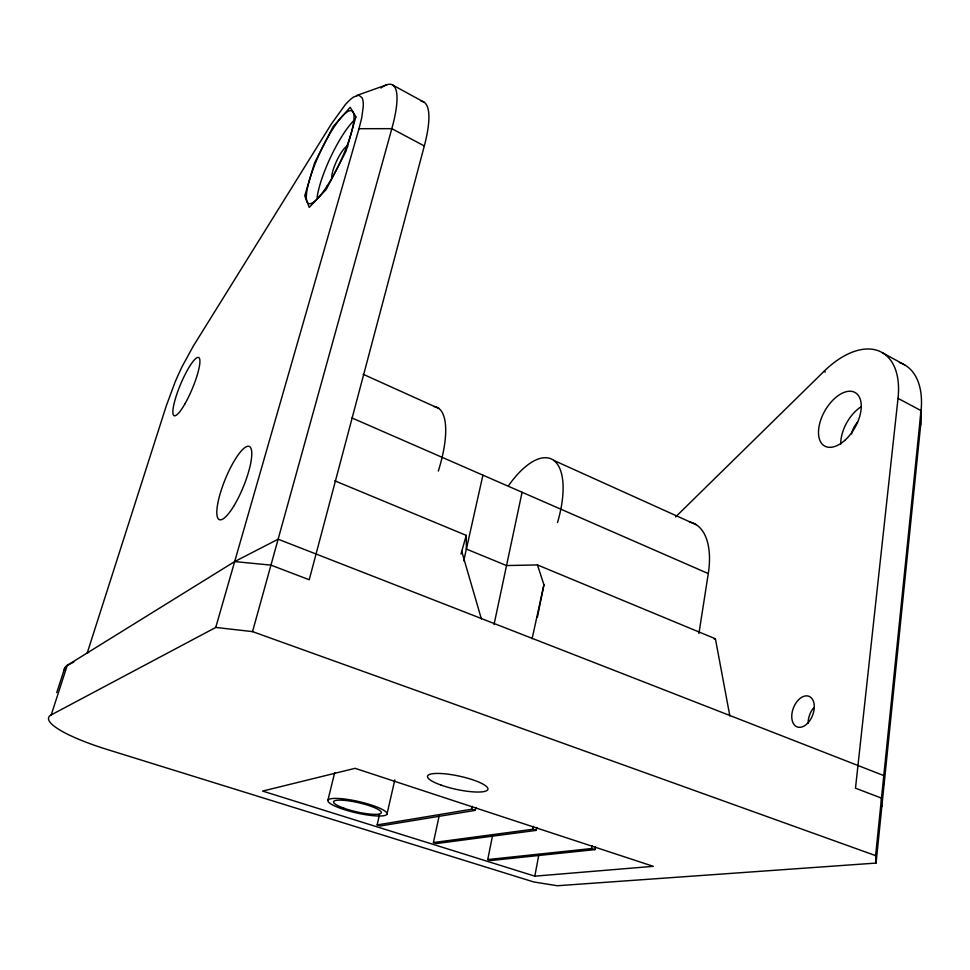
<?xml version="1.0" encoding="UTF-8"?>
<svg xmlns="http://www.w3.org/2000/svg" width="970" height="970" viewBox="0 0 970 970"><rect width="100%" height="100%" fill="white"/><g stroke="black" fill="none" stroke-linecap="round" stroke-linejoin="round"><path stroke-width="1.45" d="M884.094 784.39L883.791 775.576L278.135 539.211L234.667 561.582L67.282 665.311L51.216 714.902A84.281 16.417 14.6 0 0 107.209 749.495L533.706 881.948L557.301 885.743L876.08 863.07L920.675 424.921L921.051 410.637A81.577 46.996 -60 0 0 899.445 362.574M920.675 424.921L920.651 412.092M876.08 863.07L875.619 855.625L921.051 410.637L898.026 398.367A82.244 46.148 -60.3 0 0 824.003 371.352L675.593 516.937M898.026 398.367L855.491 788.186L881.5 798.116L881.839 806.543M698.933 633.471L708.282 573.573A72.398 37.539 -66.8 0 0 689.428 521.921M492.42 836.237L487.74 859.565L490.784 860.523L594.937 849.611L595.447 846.677M487.74 859.565L591.651 848.532L592.161 845.597M534.822 876.165L653.295 866.319L355.068 768.325L262.615 791.083L534.822 876.165L538.896 854.485M439.143 815.964L433.408 842.554L436.561 843.548L536.277 830.381L536.846 827.41M433.408 842.554L532.857 829.265L533.415 826.343M537.404 617.223L543.928 584.752L537.453 564.94L506.534 565.558L466.364 549.056L466.267 535.391L334.771 480.805M379.5 814.667L377.136 824.924L471.711 809.222L472.329 806.252M377.136 824.924L380.398 825.955L475.264 810.386L475.882 807.428M494.045 624.51L522.078 492.251M532.093 638.745L543.928 584.752M463.733 560.842L482.927 475.154M460.98 554.003L466.267 535.391M386.957 814.23A30.361 5.796 12.9 0 0 345.102 799.086A30.361 5.796 12.9 0 0 340.325 808.265A30.361 5.796 12.9 0 0 386.957 814.23L394.814 779.941M327.884 800.371L334.699 772.581M421.15 101.219A96.006 24.408 -64.7 0 1 424.302 145.973L309.224 579.745L270.957 565.134L234.667 561.582M51.216 714.902L215.752 627.444L252.539 631.615L391.832 128.658A96.951 22.613 -64.9 0 0 380.895 88.027M215.752 627.444L358.985 128.707L361.677 118.085L363.241 106.748A75.43 16.514 -65.1 0 0 362.089 97.764L358.839 95.205L353.698 96.976A75.527 16.551 -65.1 0 0 345.308 104.651L331.437 123.869L193.091 346.448L182.008 366.805A65.026 12.913 -67.2 0 0 174.976 382.386L166.222 406.03L87.251 652.943L88.585 652.337M56.733 692.628L64.663 668.197M73.793 662.11L67.282 665.311A83.177 18.77 14.9 0 0 64.384 670.003M356.487 95.569L386.86 84.754M714.247 639.109L715.399 638.781L729.852 715.945M358.985 128.707L391.832 128.658L424.302 145.973M471.711 809.222L475.264 810.386M532.857 829.265L536.277 830.381M591.651 848.532L594.937 849.611M252.539 631.615L875.619 855.625M537.453 564.94L715.399 638.781M351.964 417.961L708.282 573.573M363.132 374.262L439.046 408.564M553.64 460.338L696.424 524.843M824.003 371.352L825.373 372.08M392.789 85.093L424.023 102.165M882.312 352.68L904.731 364.938M461.647 551.069L481.399 618.969M508.438 485.788A75.963 32.083 -67 0 1 553.834 460.483A75.963 32.083 -67 0 1 557.52 522.515M433.942 406.515A78.812 27.209 -67.1 0 1 438.319 471.044M840.772 444.066A30.543 17.533 -59.9 0 1 861.178 406.672M851.599 433.966A15.265 8.766 -59.9 0 1 857.492 422.205M332.104 178.553A18.188 4.098 -64.9 0 1 337.245 159.735A18.188 4.098 -64.9 0 1 347.927 146.167M808.143 723.087A16.32 10.391 -68.8 0 1 813.842 707.591M317.093 197.686A50.949 11.482 -64.9 0 1 353.795 120.632M355.905 116.921L345.938 151.393L326.235 189.441L309.224 207.398L304.75 195.819L314.595 162.79L333.086 126.646L350.218 107.258L355.905 116.921M844.688 440.477A30.785 17.217 -60.2 0 0 855.504 392.765A30.785 17.217 -60.2 0 0 819.42 424.605A30.785 17.217 -60.2 0 0 844.688 440.477M233.6 506.388A39.552 9.821 -67.8 0 0 249.775 446.721A39.552 9.821 -67.8 0 0 219.511 495.985A39.552 9.821 -67.8 0 0 233.6 506.388M327.072 186.07A51.119 11.155 -65 0 0 352.195 111.077A51.119 11.155 -65 0 0 311.249 174.333A51.119 11.155 -65 0 0 327.072 186.07M807.476 723.402A16.417 10.282 -68.8 0 0 809.768 696.678A16.417 10.282 -68.8 0 0 791.823 714.708A16.417 10.282 -68.8 0 0 807.476 723.402M184.991 403.75A31.561 6.256 -67.2 0 0 198.753 357.554A31.561 6.256 -67.2 0 0 175.461 398.452A31.561 6.256 -67.2 0 0 184.991 403.75M441.095 785.118A30.919 6.79 12.2 0 0 487.91 789.313A30.919 6.79 12.2 0 0 444.102 773.745A30.919 6.79 12.2 0 0 441.095 785.118M343.719 808.131A24.48 4.668 12.9 0 0 381.258 812.884A24.48 4.668 12.9 0 0 347.418 800.686A24.48 4.668 12.9 0 0 343.719 808.131"/></g></svg>
